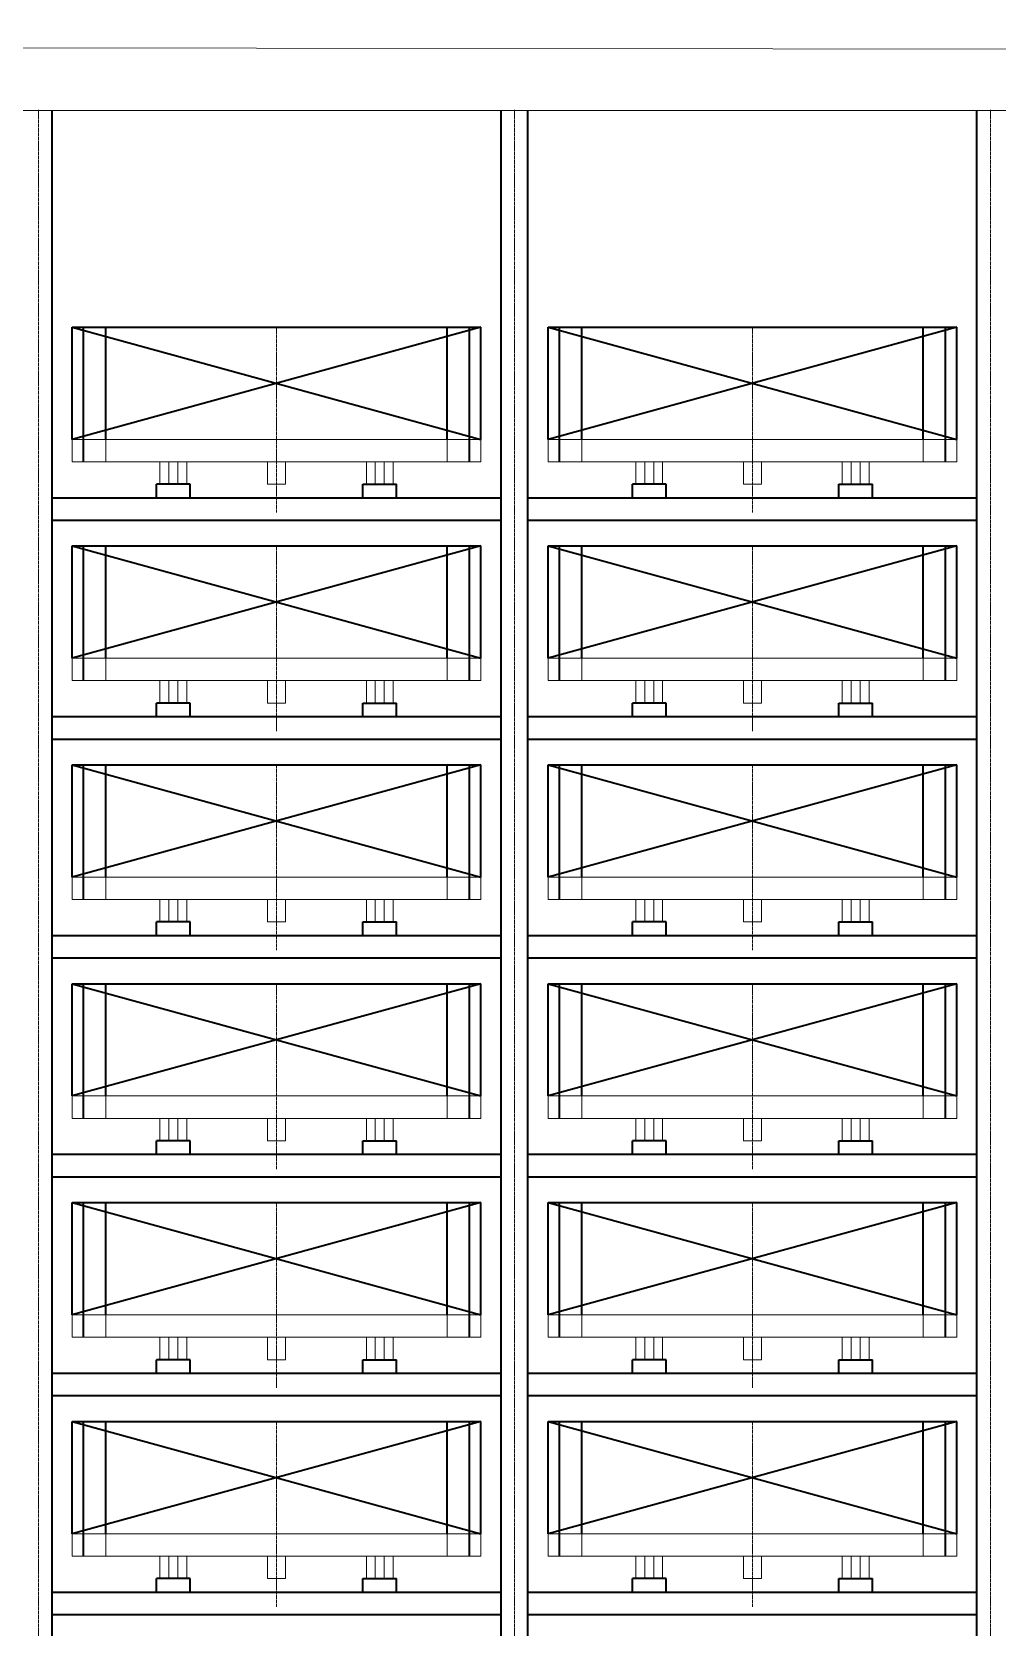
# Model space of a CAD drawing. Header units: millimetres. Extents: x -67280 to 67280, y -47520 to 47520.
# Drawn here: x 1152 to 5452, y 12094 to 19200 of the extents above; entities that cross this region are included whole.
import ezdxf

# ---------------------------------------------------------------- set-up
doc = ezdxf.new("R2010")
doc.units = ezdxf.units.MM
doc.linetypes.add('点画线', pattern=[18, 12, -2, 2, -2])
for name, color, linetype, lineweight in [('ACADCAXA细实线层', 3, 'Continuous', 18), ('EB0', 7, 'Continuous', 35), ('中心线层', 1, '点画线', 18), ('尺寸线层', 4, 'Continuous', 18), ('细实线层', 3, 'Continuous', 18)]:
    doc.layers.add(name, color=color, linetype=linetype, lineweight=lineweight)

msp = doc.modelspace()

# ---------------------------------------------------------------- linework, layer by layer
at = {"layer": 'ACADCAXA细实线层', "color": 2, "linetype": 'Continuous', "lineweight": 18}
for p, q in [((1332.031, 17384.786), (3152.031, 17384.786)), ((3452.031, 17384.786), (5272.031, 17384.786)), ((1332.031, 17284.786), (3152.031, 17284.786)), ((1722.031, 17184.786), (1722.031, 17284.786)), ((1802.031, 17184.786), (1802.031, 17284.786)), ((2202.031, 17184.786), (2202.031, 17284.786)), ((2282.031, 17184.786), (2282.031, 17284.786)), ((2682.031, 17184.786), (2682.031, 17284.786)), ((2762.031, 17184.786), (2762.031, 17284.786)), ((3452.031, 17284.786), (5272.031, 17284.786)), ((3842.031, 17184.786), (3842.031, 17284.786)), ((3922.031, 17184.786), (3922.031, 17284.786)), ((4322.031, 17184.786), (4322.031, 17284.786)), ((4402.031, 17184.786), (4402.031, 17284.786)), ((4802.031, 17184.786), (4802.031, 17284.786)), ((4882.031, 17184.786), (4882.031, 17284.786)), ((1722.031, 17184.786), (1802.031, 17184.786)), ((2202.031, 17184.786), (2282.031, 17184.786)), ((2682.031, 17184.786), (2762.031, 17184.786)), ((3842.031, 17184.786), (3922.031, 17184.786)), ((4322.031, 17184.786), (4402.031, 17184.786)), ((4802.031, 17184.786), (4882.031, 17184.786)), ((1332.031, 16409.786), (3152.031, 16409.786)), ((3452.031, 16409.786), (5272.031, 16409.786)), ((1332.031, 16309.786), (3152.031, 16309.786)), ((1722.031, 16209.786), (1722.031, 16309.786)), ((1802.031, 16209.786), (1802.031, 16309.786)), ((2202.031, 16209.786), (2202.031, 16309.786)), ((2282.031, 16209.786), (2282.031, 16309.786)), ((2682.031, 16209.786), (2682.031, 16309.786)), ((2762.031, 16209.786), (2762.031, 16309.786)), ((3452.031, 16309.786), (5272.031, 16309.786)), ((3842.031, 16209.786), (3842.031, 16309.786)), ((3922.031, 16209.786), (3922.031, 16309.786)), ((4322.031, 16209.786), (4322.031, 16309.786)), ((4402.031, 16209.786), (4402.031, 16309.786)), ((4802.031, 16209.786), (4802.031, 16309.786)), ((4882.031, 16209.786), (4882.031, 16309.786)), ((1722.031, 16209.786), (1802.031, 16209.786)), ((2202.031, 16209.786), (2282.031, 16209.786)), ((2682.031, 16209.786), (2762.031, 16209.786)), ((3842.031, 16209.786), (3922.031, 16209.786)), ((4322.031, 16209.786), (4402.031, 16209.786)), ((4802.031, 16209.786), (4882.031, 16209.786)), ((1332.031, 15434.786), (3152.031, 15434.786)), ((3452.031, 15434.786), (5272.031, 15434.786)), ((1332.031, 15334.786), (3152.031, 15334.786)), ((1722.031, 15234.786), (1722.031, 15334.786)), ((1802.031, 15234.786), (1802.031, 15334.786)), ((2202.031, 15234.786), (2202.031, 15334.786)), ((2282.031, 15234.786), (2282.031, 15334.786)), ((2682.031, 15234.786), (2682.031, 15334.786)), ((2762.031, 15234.786), (2762.031, 15334.786)), ((3452.031, 15334.786), (5272.031, 15334.786)), ((3842.031, 15234.786), (3842.031, 15334.786)), ((3922.031, 15234.786), (3922.031, 15334.786)), ((4322.031, 15234.786), (4322.031, 15334.786)), ((4402.031, 15234.786), (4402.031, 15334.786)), ((4802.031, 15234.786), (4802.031, 15334.786)), ((4882.031, 15234.786), (4882.031, 15334.786)), ((1722.031, 15234.786), (1802.031, 15234.786)), ((2202.031, 15234.786), (2282.031, 15234.786)), ((2682.031, 15234.786), (2762.031, 15234.786)), ((3842.031, 15234.786), (3922.031, 15234.786)), ((4322.031, 15234.786), (4402.031, 15234.786)), ((4802.031, 15234.786), (4882.031, 15234.786)), ((1332.031, 14459.786), (3152.031, 14459.786)), ((3452.031, 14459.786), (5272.031, 14459.786)), ((1332.031, 14359.786), (3152.031, 14359.786)), ((1722.031, 14259.786), (1722.031, 14359.786)), ((1802.031, 14259.786), (1802.031, 14359.786)), ((2202.031, 14259.786), (2202.031, 14359.786)), ((2282.031, 14259.786), (2282.031, 14359.786)), ((2682.031, 14259.786), (2682.031, 14359.786)), ((2762.031, 14259.786), (2762.031, 14359.786)), ((3452.031, 14359.786), (5272.031, 14359.786)), ((3842.031, 14259.786), (3842.031, 14359.786)), ((3922.031, 14259.786), (3922.031, 14359.786)), ((4322.031, 14259.786), (4322.031, 14359.786)), ((4402.031, 14259.786), (4402.031, 14359.786)), ((4802.031, 14259.786), (4802.031, 14359.786)), ((4882.031, 14259.786), (4882.031, 14359.786)), ((1722.031, 14259.786), (1802.031, 14259.786)), ((2202.031, 14259.786), (2282.031, 14259.786)), ((2682.031, 14259.786), (2762.031, 14259.786)), ((3842.031, 14259.786), (3922.031, 14259.786)), ((4322.031, 14259.786), (4402.031, 14259.786)), ((4802.031, 14259.786), (4882.031, 14259.786)), ((1332.031, 13484.786), (3152.031, 13484.786)), ((3452.031, 13484.786), (5272.031, 13484.786)), ((1332.031, 13384.786), (3152.031, 13384.786)), ((1722.031, 13284.786), (1722.031, 13384.786)), ((1802.031, 13284.786), (1802.031, 13384.786)), ((2202.031, 13284.786), (2202.031, 13384.786)), ((2282.031, 13284.786), (2282.031, 13384.786)), ((2682.031, 13284.786), (2682.031, 13384.786)), ((2762.031, 13284.786), (2762.031, 13384.786)), ((3452.031, 13384.786), (5272.031, 13384.786)), ((3842.031, 13284.786), (3842.031, 13384.786)), ((3922.031, 13284.786), (3922.031, 13384.786)), ((4322.031, 13284.786), (4322.031, 13384.786)), ((4402.031, 13284.786), (4402.031, 13384.786)), ((4802.031, 13284.786), (4802.031, 13384.786)), ((4882.031, 13284.786), (4882.031, 13384.786)), ((1722.031, 13284.786), (1802.031, 13284.786)), ((2202.031, 13284.786), (2282.031, 13284.786)), ((2682.031, 13284.786), (2762.031, 13284.786)), ((3842.031, 13284.786), (3922.031, 13284.786)), ((4322.031, 13284.786), (4402.031, 13284.786)), ((4802.031, 13284.786), (4882.031, 13284.786)), ((1332.031, 12509.786), (3152.031, 12509.786)), ((3452.031, 12509.786), (5272.031, 12509.786)), ((1332.031, 12409.786), (3152.031, 12409.786)), ((1722.031, 12309.786), (1722.031, 12409.786)), ((1802.031, 12309.786), (1802.031, 12409.786)), ((2202.031, 12309.786), (2202.031, 12409.786)), ((2282.031, 12309.786), (2282.031, 12409.786)), ((2682.031, 12309.786), (2682.031, 12409.786)), ((2762.031, 12309.786), (2762.031, 12409.786)), ((3452.031, 12409.786), (5272.031, 12409.786)), ((3842.031, 12309.786), (3842.031, 12409.786)), ((3922.031, 12309.786), (3922.031, 12409.786)), ((4322.031, 12309.786), (4322.031, 12409.786)), ((4402.031, 12309.786), (4402.031, 12409.786)), ((4802.031, 12309.786), (4802.031, 12409.786)), ((4882.031, 12309.786), (4882.031, 12409.786)), ((1722.031, 12309.786), (1802.031, 12309.786)), ((2202.031, 12309.786), (2282.031, 12309.786)), ((2682.031, 12309.786), (2762.031, 12309.786)), ((3842.031, 12309.786), (3922.031, 12309.786)), ((4322.031, 12309.786), (4402.031, 12309.786)), ((4802.031, 12309.786), (4882.031, 12309.786))]:
    msp.add_line(p, q, dxfattribs=at)
at = {"layer": 'EB0'}
for p, q in [((1242.031, 7599.786), (1242.031, 18849.786)), ((3242.031, 7599.786), (3242.031, 18849.786)), ((3362.031, 7599.786), (3362.031, 18849.786)), ((5362.031, 7599.786), (5362.031, 18849.786)), ((1707.031, 17124.786), (1707.031, 17184.786)), ((1857.031, 17184.786), (1707.031, 17184.786)), ((1857.031, 17124.786), (1857.031, 17184.786)), ((2627.031, 17184.786), (2777.031, 17184.786)), ((2627.031, 17124.786), (2627.031, 17184.786)), ((2777.031, 17124.786), (2777.031, 17184.786)), ((3827.031, 17124.786), (3827.031, 17184.786)), ((3977.031, 17184.786), (3827.031, 17184.786)), ((3977.031, 17124.786), (3977.031, 17184.786)), ((4747.031, 17184.786), (4897.031, 17184.786)), ((4747.031, 17124.786), (4747.031, 17184.786)), ((4897.031, 17124.786), (4897.031, 17184.786)), ((1242.031, 17124.786), (3242.031, 17124.786)), ((1482.031, 17124.786), (3242.031, 17124.786)), ((3362.031, 17124.786), (5362.031, 17124.786)), ((3602.031, 17124.786), (5362.031, 17124.786)), ((1242.031, 17024.786), (3242.031, 17024.786)), ((1482.031, 17024.786), (3242.031, 17024.786)), ((3362.031, 17024.786), (5362.031, 17024.786)), ((3602.031, 17024.786), (5362.031, 17024.786)), ((1707.031, 16149.786), (1707.031, 16209.786)), ((1857.031, 16209.786), (1707.031, 16209.786)), ((1857.031, 16149.786), (1857.031, 16209.786)), ((2627.031, 16209.786), (2777.031, 16209.786)), ((2627.031, 16149.786), (2627.031, 16209.786)), ((2777.031, 16149.786), (2777.031, 16209.786)), ((3827.031, 16149.786), (3827.031, 16209.786)), ((3977.031, 16209.786), (3827.031, 16209.786)), ((3977.031, 16149.786), (3977.031, 16209.786)), ((4747.031, 16209.786), (4897.031, 16209.786)), ((4747.031, 16149.786), (4747.031, 16209.786)), ((4897.031, 16149.786), (4897.031, 16209.786)), ((1242.031, 16149.786), (3242.031, 16149.786)), ((1482.031, 16149.786), (3242.031, 16149.786)), ((3362.031, 16149.786), (5362.031, 16149.786)), ((3602.031, 16149.786), (5362.031, 16149.786)), ((1242.031, 16049.786), (3242.031, 16049.786)), ((1482.031, 16049.786), (3242.031, 16049.786)), ((3362.031, 16049.786), (5362.031, 16049.786)), ((3602.031, 16049.786), (5362.031, 16049.786)), ((1707.031, 15174.786), (1707.031, 15234.786)), ((1857.031, 15234.786), (1707.031, 15234.786)), ((1857.031, 15174.786), (1857.031, 15234.786)), ((2627.031, 15234.786), (2777.031, 15234.786)), ((2627.031, 15174.786), (2627.031, 15234.786)), ((2777.031, 15174.786), (2777.031, 15234.786)), ((3827.031, 15174.786), (3827.031, 15234.786)), ((3977.031, 15234.786), (3827.031, 15234.786)), ((3977.031, 15174.786), (3977.031, 15234.786)), ((4747.031, 15234.786), (4897.031, 15234.786)), ((4747.031, 15174.786), (4747.031, 15234.786)), ((4897.031, 15174.786), (4897.031, 15234.786)), ((1242.031, 15174.786), (3242.031, 15174.786)), ((1482.031, 15174.786), (3242.031, 15174.786)), ((3362.031, 15174.786), (5362.031, 15174.786)), ((3602.031, 15174.786), (5362.031, 15174.786)), ((1242.031, 15074.786), (3242.031, 15074.786)), ((1482.031, 15074.786), (3242.031, 15074.786)), ((3362.031, 15074.786), (5362.031, 15074.786)), ((3602.031, 15074.786), (5362.031, 15074.786)), ((1707.031, 14199.786), (1707.031, 14259.786)), ((1857.031, 14259.786), (1707.031, 14259.786)), ((1857.031, 14199.786), (1857.031, 14259.786)), ((2627.031, 14259.786), (2777.031, 14259.786)), ((2627.031, 14199.786), (2627.031, 14259.786)), ((2777.031, 14199.786), (2777.031, 14259.786)), ((3827.031, 14199.786), (3827.031, 14259.786)), ((3977.031, 14259.786), (3827.031, 14259.786)), ((3977.031, 14199.786), (3977.031, 14259.786)), ((4747.031, 14259.786), (4897.031, 14259.786)), ((4747.031, 14199.786), (4747.031, 14259.786)), ((4897.031, 14199.786), (4897.031, 14259.786)), ((1242.031, 14199.786), (3242.031, 14199.786)), ((1482.031, 14199.786), (3242.031, 14199.786)), ((3362.031, 14199.786), (5362.031, 14199.786)), ((3602.031, 14199.786), (5362.031, 14199.786)), ((1242.031, 14099.786), (3242.031, 14099.786)), ((1482.031, 14099.786), (3242.031, 14099.786)), ((3362.031, 14099.786), (5362.031, 14099.786)), ((3602.031, 14099.786), (5362.031, 14099.786)), ((1242.031, 13224.786), (3242.031, 13224.786)), ((1482.031, 13224.786), (3242.031, 13224.786)), ((1707.031, 13224.786), (1707.031, 13284.786)), ((1857.031, 13284.786), (1707.031, 13284.786)), ((1857.031, 13224.786), (1857.031, 13284.786)), ((2627.031, 13284.786), (2777.031, 13284.786)), ((2627.031, 13224.786), (2627.031, 13284.786)), ((2777.031, 13224.786), (2777.031, 13284.786)), ((3362.031, 13224.786), (5362.031, 13224.786)), ((3602.031, 13224.786), (5362.031, 13224.786)), ((3827.031, 13224.786), (3827.031, 13284.786)), ((3977.031, 13284.786), (3827.031, 13284.786)), ((3977.031, 13224.786), (3977.031, 13284.786)), ((4747.031, 13284.786), (4897.031, 13284.786)), ((4747.031, 13224.786), (4747.031, 13284.786)), ((4897.031, 13224.786), (4897.031, 13284.786)), ((1242.031, 13124.786), (3242.031, 13124.786)), ((1482.031, 13124.786), (3242.031, 13124.786)), ((3362.031, 13124.786), (5362.031, 13124.786)), ((3602.031, 13124.786), (5362.031, 13124.786)), ((1707.031, 12249.786), (1707.031, 12309.786)), ((1857.031, 12309.786), (1707.031, 12309.786)), ((1857.031, 12249.786), (1857.031, 12309.786)), ((2627.031, 12309.786), (2777.031, 12309.786)), ((2627.031, 12249.786), (2627.031, 12309.786)), ((2777.031, 12249.786), (2777.031, 12309.786)), ((3827.031, 12249.786), (3827.031, 12309.786)), ((3977.031, 12309.786), (3827.031, 12309.786)), ((3977.031, 12249.786), (3977.031, 12309.786)), ((4747.031, 12309.786), (4897.031, 12309.786)), ((4747.031, 12249.786), (4747.031, 12309.786)), ((4897.031, 12249.786), (4897.031, 12309.786)), ((1242.031, 12249.786), (3242.031, 12249.786)), ((1482.031, 12249.786), (3242.031, 12249.786)), ((3362.031, 12249.786), (5362.031, 12249.786)), ((3602.031, 12249.786), (5362.031, 12249.786)), ((1242.031, 12149.786), (3242.031, 12149.786)), ((1482.031, 12149.786), (3242.031, 12149.786)), ((3362.031, 12149.786), (5362.031, 12149.786)), ((3602.031, 12149.786), (5362.031, 12149.786))]:
    msp.add_line(p, q, dxfattribs=at)
at = {"layer": 'EB0', "color": 2}
for p, q in [((1332.031, 17884.786), (3152.031, 17384.786)), ((1332.031, 17884.786), (3152.031, 17884.786)), ((3152.031, 17884.786), (1332.031, 17384.786)), ((1332.031, 17384.786), (1332.031, 17884.786)), ((3152.031, 17384.786), (3152.031, 17884.786)), ((3452.031, 17884.786), (5272.031, 17384.786)), ((3452.031, 17884.786), (5272.031, 17884.786)), ((5272.031, 17884.786), (3452.031, 17384.786)), ((3452.031, 17384.786), (3452.031, 17884.786)), ((5272.031, 17384.786), (5272.031, 17884.786)), ((1332.031, 16909.786), (3152.031, 16909.786)), ((3152.031, 16909.786), (1332.031, 16409.786)), ((1332.031, 16909.786), (3152.031, 16409.786)), ((1332.031, 16409.786), (1332.031, 16909.786)), ((3152.031, 16409.786), (3152.031, 16909.786)), ((3452.031, 16909.786), (5272.031, 16909.786)), ((5272.031, 16909.786), (3452.031, 16409.786)), ((3452.031, 16909.786), (5272.031, 16409.786)), ((3452.031, 16409.786), (3452.031, 16909.786)), ((5272.031, 16409.786), (5272.031, 16909.786)), ((1332.031, 15934.786), (3152.031, 15934.786)), ((3152.031, 15934.786), (1332.031, 15434.786)), ((1332.031, 15934.786), (3152.031, 15434.786)), ((1332.031, 15434.786), (1332.031, 15934.786)), ((3152.031, 15434.786), (3152.031, 15934.786)), ((3452.031, 15934.786), (5272.031, 15934.786)), ((5272.031, 15934.786), (3452.031, 15434.786)), ((3452.031, 15934.786), (5272.031, 15434.786)), ((3452.031, 15434.786), (3452.031, 15934.786)), ((5272.031, 15434.786), (5272.031, 15934.786)), ((1332.031, 14959.786), (3152.031, 14959.786)), ((3152.031, 14959.786), (1332.031, 14459.786)), ((1332.031, 14959.786), (3152.031, 14459.786)), ((1332.031, 14459.786), (1332.031, 14959.786)), ((3152.031, 14459.786), (3152.031, 14959.786)), ((3452.031, 14959.786), (5272.031, 14959.786)), ((5272.031, 14959.786), (3452.031, 14459.786)), ((3452.031, 14959.786), (5272.031, 14459.786)), ((3452.031, 14459.786), (3452.031, 14959.786)), ((5272.031, 14459.786), (5272.031, 14959.786)), ((1332.031, 13984.786), (3152.031, 13984.786)), ((3152.031, 13984.786), (1332.031, 13484.786)), ((1332.031, 13984.786), (3152.031, 13484.786)), ((1332.031, 13484.786), (1332.031, 13984.786)), ((3152.031, 13484.786), (3152.031, 13984.786)), ((3452.031, 13984.786), (5272.031, 13984.786)), ((5272.031, 13984.786), (3452.031, 13484.786)), ((3452.031, 13984.786), (5272.031, 13484.786)), ((3452.031, 13484.786), (3452.031, 13984.786)), ((5272.031, 13484.786), (5272.031, 13984.786)), ((1332.031, 13009.786), (3152.031, 13009.786)), ((3152.031, 13009.786), (1332.031, 12509.786)), ((1332.031, 13009.786), (3152.031, 12509.786)), ((1332.031, 12509.786), (1332.031, 13009.786)), ((3152.031, 12509.786), (3152.031, 13009.786)), ((3452.031, 13009.786), (5272.031, 13009.786)), ((5272.031, 13009.786), (3452.031, 12509.786)), ((3452.031, 13009.786), (5272.031, 12509.786)), ((3452.031, 12509.786), (3452.031, 13009.786)), ((5272.031, 12509.786), (5272.031, 13009.786))]:
    msp.add_line(p, q, dxfattribs=at)
at = {"layer": 'EB0', "color": 4}
for p, q in [((1382.031, 17384.786), (1382.031, 17884.786)), ((3102.031, 17384.786), (3102.031, 17884.786)), ((3502.031, 17384.786), (3502.031, 17884.786)), ((5222.031, 17384.786), (5222.031, 17884.786)), ((1382.031, 17284.786), (1382.031, 17384.786)), ((3102.031, 17284.786), (3102.031, 17384.786)), ((3502.031, 17284.786), (3502.031, 17384.786)), ((5222.031, 17284.786), (5222.031, 17384.786)), ((1382.031, 16409.786), (1382.031, 16909.786)), ((3102.031, 16409.786), (3102.031, 16909.786)), ((3502.031, 16409.786), (3502.031, 16909.786)), ((5222.031, 16409.786), (5222.031, 16909.786)), ((1382.031, 16309.786), (1382.031, 16409.786)), ((3102.031, 16309.786), (3102.031, 16409.786)), ((3502.031, 16309.786), (3502.031, 16409.786)), ((5222.031, 16309.786), (5222.031, 16409.786)), ((1382.031, 15434.786), (1382.031, 15934.786)), ((3102.031, 15434.786), (3102.031, 15934.786)), ((3502.031, 15434.786), (3502.031, 15934.786)), ((5222.031, 15434.786), (5222.031, 15934.786)), ((1382.031, 15334.786), (1382.031, 15434.786)), ((3102.031, 15334.786), (3102.031, 15434.786)), ((3502.031, 15334.786), (3502.031, 15434.786)), ((5222.031, 15334.786), (5222.031, 15434.786)), ((1382.031, 14459.786), (1382.031, 14959.786)), ((3102.031, 14459.786), (3102.031, 14959.786)), ((3502.031, 14459.786), (3502.031, 14959.786)), ((5222.031, 14459.786), (5222.031, 14959.786)), ((1382.031, 14359.786), (1382.031, 14459.786)), ((3102.031, 14359.786), (3102.031, 14459.786)), ((3502.031, 14359.786), (3502.031, 14459.786)), ((5222.031, 14359.786), (5222.031, 14459.786)), ((1382.031, 13484.786), (1382.031, 13984.786)), ((3102.031, 13484.786), (3102.031, 13984.786)), ((3502.031, 13484.786), (3502.031, 13984.786)), ((5222.031, 13484.786), (5222.031, 13984.786)), ((1382.031, 13384.786), (1382.031, 13484.786)), ((3102.031, 13384.786), (3102.031, 13484.786)), ((3502.031, 13384.786), (3502.031, 13484.786)), ((5222.031, 13384.786), (5222.031, 13484.786)), ((1382.031, 12509.786), (1382.031, 13009.786)), ((3102.031, 12509.786), (3102.031, 13009.786)), ((3502.031, 12509.786), (3502.031, 13009.786)), ((5222.031, 12509.786), (5222.031, 13009.786)), ((1382.031, 12409.786), (1382.031, 12509.786)), ((3102.031, 12409.786), (3102.031, 12509.786)), ((3502.031, 12409.786), (3502.031, 12509.786)), ((5222.031, 12409.786), (5222.031, 12509.786))]:
    msp.add_line(p, q, dxfattribs=at)
at = {"layer": 'EB0', "color": 5}
for p, q in [((1482.031, 17384.786), (1482.031, 17884.786)), ((3002.031, 17384.786), (3002.031, 17884.786)), ((3602.031, 17384.786), (3602.031, 17884.786)), ((5122.031, 17384.786), (5122.031, 17884.786)), ((1482.031, 16409.786), (1482.031, 16909.786)), ((3002.031, 16409.786), (3002.031, 16909.786)), ((3602.031, 16409.786), (3602.031, 16909.786)), ((5122.031, 16409.786), (5122.031, 16909.786)), ((1482.031, 15434.786), (1482.031, 15934.786)), ((3002.031, 15434.786), (3002.031, 15934.786)), ((3602.031, 15434.786), (3602.031, 15934.786)), ((5122.031, 15434.786), (5122.031, 15934.786)), ((1482.031, 14459.786), (1482.031, 14959.786)), ((3002.031, 14459.786), (3002.031, 14959.786)), ((3602.031, 14459.786), (3602.031, 14959.786)), ((5122.031, 14459.786), (5122.031, 14959.786)), ((1482.031, 13484.786), (1482.031, 13984.786)), ((3002.031, 13484.786), (3002.031, 13984.786)), ((3602.031, 13484.786), (3602.031, 13984.786)), ((5122.031, 13484.786), (5122.031, 13984.786)), ((1482.031, 12509.786), (1482.031, 13009.786)), ((3002.031, 12509.786), (3002.031, 13009.786)), ((3602.031, 12509.786), (3602.031, 13009.786)), ((5122.031, 12509.786), (5122.031, 13009.786))]:
    msp.add_line(p, q, dxfattribs=at)
at = {"layer": '中心线层'}
for p, q in [((1182.031, 7596.786), (1182.031, 18852.786)), ((3302.031, 7596.786), (3302.031, 18852.786)), ((5422.031, 7596.786), (5422.031, 18852.786)), ((2242.031, 17059.422), (2242.031, 17887.786)), ((4362.031, 17059.422), (4362.031, 17887.786)), ((2242.031, 16084.422), (2242.031, 16912.786)), ((4362.031, 16084.422), (4362.031, 16912.786)), ((2242.031, 15109.422), (2242.031, 15937.786)), ((4362.031, 15109.422), (4362.031, 15937.786)), ((2242.031, 14134.422), (2242.031, 14962.786)), ((4362.031, 14134.422), (4362.031, 14962.786)), ((2242.031, 13159.422), (2242.031, 13987.786)), ((4362.031, 13159.422), (4362.031, 13987.786)), ((2242.031, 12184.422), (2242.031, 13012.786)), ((4362.031, 12184.422), (4362.031, 13012.786))]:
    msp.add_line(p, q, dxfattribs=at)
at = {"layer": '尺寸线层'}
for p, q in [((-49637.969, 19199.786), (22162.031, 19099.786)), ((-45537.969, 18849.786), (20342.031, 18849.786)), ((1242.031, 7599.786), (1242.031, 18849.786)), ((3242.031, 7599.786), (3242.031, 18849.786)), ((3362.031, 7599.786), (3362.031, 18849.786)), ((5362.031, 7599.786), (5362.031, 18849.786)), ((1762.031, 17184.786), (1762.031, 17284.786)), ((1842.031, 17184.786), (1842.031, 17284.786)), ((2642.031, 17184.786), (2642.031, 17284.786)), ((2722.031, 17184.786), (2722.031, 17284.786)), ((3882.031, 17184.786), (3882.031, 17284.786)), ((3962.031, 17184.786), (3962.031, 17284.786)), ((4762.031, 17184.786), (4762.031, 17284.786)), ((4842.031, 17184.786), (4842.031, 17284.786)), ((1762.031, 16209.786), (1762.031, 16309.786)), ((1842.031, 16209.786), (1842.031, 16309.786)), ((2642.031, 16209.786), (2642.031, 16309.786)), ((2722.031, 16209.786), (2722.031, 16309.786)), ((3882.031, 16209.786), (3882.031, 16309.786)), ((3962.031, 16209.786), (3962.031, 16309.786)), ((4762.031, 16209.786), (4762.031, 16309.786)), ((4842.031, 16209.786), (4842.031, 16309.786)), ((1762.031, 15234.786), (1762.031, 15334.786)), ((1842.031, 15234.786), (1842.031, 15334.786)), ((2642.031, 15234.786), (2642.031, 15334.786)), ((2722.031, 15234.786), (2722.031, 15334.786)), ((3882.031, 15234.786), (3882.031, 15334.786)), ((3962.031, 15234.786), (3962.031, 15334.786)), ((4762.031, 15234.786), (4762.031, 15334.786)), ((4842.031, 15234.786), (4842.031, 15334.786)), ((1762.031, 14259.786), (1762.031, 14359.786)), ((1842.031, 14259.786), (1842.031, 14359.786)), ((2642.031, 14259.786), (2642.031, 14359.786)), ((2722.031, 14259.786), (2722.031, 14359.786)), ((3882.031, 14259.786), (3882.031, 14359.786)), ((3962.031, 14259.786), (3962.031, 14359.786)), ((4762.031, 14259.786), (4762.031, 14359.786)), ((4842.031, 14259.786), (4842.031, 14359.786)), ((1762.031, 13284.786), (1762.031, 13384.786)), ((1842.031, 13284.786), (1842.031, 13384.786)), ((2642.031, 13284.786), (2642.031, 13384.786)), ((2722.031, 13284.786), (2722.031, 13384.786)), ((3882.031, 13284.786), (3882.031, 13384.786)), ((3962.031, 13284.786), (3962.031, 13384.786)), ((4762.031, 13284.786), (4762.031, 13384.786)), ((4842.031, 13284.786), (4842.031, 13384.786)), ((1762.031, 12309.786), (1762.031, 12409.786)), ((1842.031, 12309.786), (1842.031, 12409.786)), ((2642.031, 12309.786), (2642.031, 12409.786)), ((2722.031, 12309.786), (2722.031, 12409.786)), ((3882.031, 12309.786), (3882.031, 12409.786)), ((3962.031, 12309.786), (3962.031, 12409.786)), ((4762.031, 12309.786), (4762.031, 12409.786)), ((4842.031, 12309.786), (4842.031, 12409.786))]:
    msp.add_line(p, q, dxfattribs=at)
at = {"layer": '细实线层'}
for p, q in [((1332.031, 17284.786), (1332.031, 17384.786)), ((3152.031, 17284.786), (3152.031, 17384.786)), ((3452.031, 17284.786), (3452.031, 17384.786)), ((5272.031, 17284.786), (5272.031, 17384.786)), ((1332.031, 16309.786), (1332.031, 16409.786)), ((3152.031, 16309.786), (3152.031, 16409.786)), ((3452.031, 16309.786), (3452.031, 16409.786)), ((5272.031, 16309.786), (5272.031, 16409.786)), ((1332.031, 15334.786), (1332.031, 15434.786)), ((3152.031, 15334.786), (3152.031, 15434.786)), ((3452.031, 15334.786), (3452.031, 15434.786)), ((5272.031, 15334.786), (5272.031, 15434.786)), ((1332.031, 14359.786), (1332.031, 14459.786)), ((3152.031, 14359.786), (3152.031, 14459.786)), ((3452.031, 14359.786), (3452.031, 14459.786)), ((5272.031, 14359.786), (5272.031, 14459.786)), ((1332.031, 13384.786), (1332.031, 13484.786)), ((3152.031, 13384.786), (3152.031, 13484.786)), ((3452.031, 13384.786), (3452.031, 13484.786)), ((5272.031, 13384.786), (5272.031, 13484.786)), ((1332.031, 12409.786), (1332.031, 12509.786)), ((3152.031, 12409.786), (3152.031, 12509.786)), ((3452.031, 12409.786), (3452.031, 12509.786)), ((5272.031, 12409.786), (5272.031, 12509.786))]:
    msp.add_line(p, q, dxfattribs=at)
at = {"layer": '细实线层', "color": 5}
for p, q in [((1482.031, 17284.786), (1482.031, 17384.786)), ((3002.031, 17284.786), (3002.031, 17384.786)), ((3602.031, 17284.786), (3602.031, 17384.786)), ((5122.031, 17284.786), (5122.031, 17384.786)), ((1482.031, 16309.786), (1482.031, 16409.786)), ((3002.031, 16309.786), (3002.031, 16409.786)), ((3602.031, 16309.786), (3602.031, 16409.786)), ((5122.031, 16309.786), (5122.031, 16409.786)), ((1482.031, 15334.786), (1482.031, 15434.786)), ((3002.031, 15334.786), (3002.031, 15434.786)), ((3602.031, 15334.786), (3602.031, 15434.786)), ((5122.031, 15334.786), (5122.031, 15434.786)), ((1482.031, 14359.786), (1482.031, 14459.786)), ((3002.031, 14359.786), (3002.031, 14459.786)), ((3602.031, 14359.786), (3602.031, 14459.786)), ((5122.031, 14359.786), (5122.031, 14459.786)), ((1482.031, 13384.786), (1482.031, 13484.786)), ((3002.031, 13384.786), (3002.031, 13484.786)), ((3602.031, 13384.786), (3602.031, 13484.786)), ((5122.031, 13384.786), (5122.031, 13484.786)), ((1482.031, 12409.786), (1482.031, 12509.786)), ((3002.031, 12409.786), (3002.031, 12509.786)), ((3602.031, 12409.786), (3602.031, 12509.786)), ((5122.031, 12409.786), (5122.031, 12509.786))]:
    msp.add_line(p, q, dxfattribs=at)

doc.saveas('drawing.dxf')
